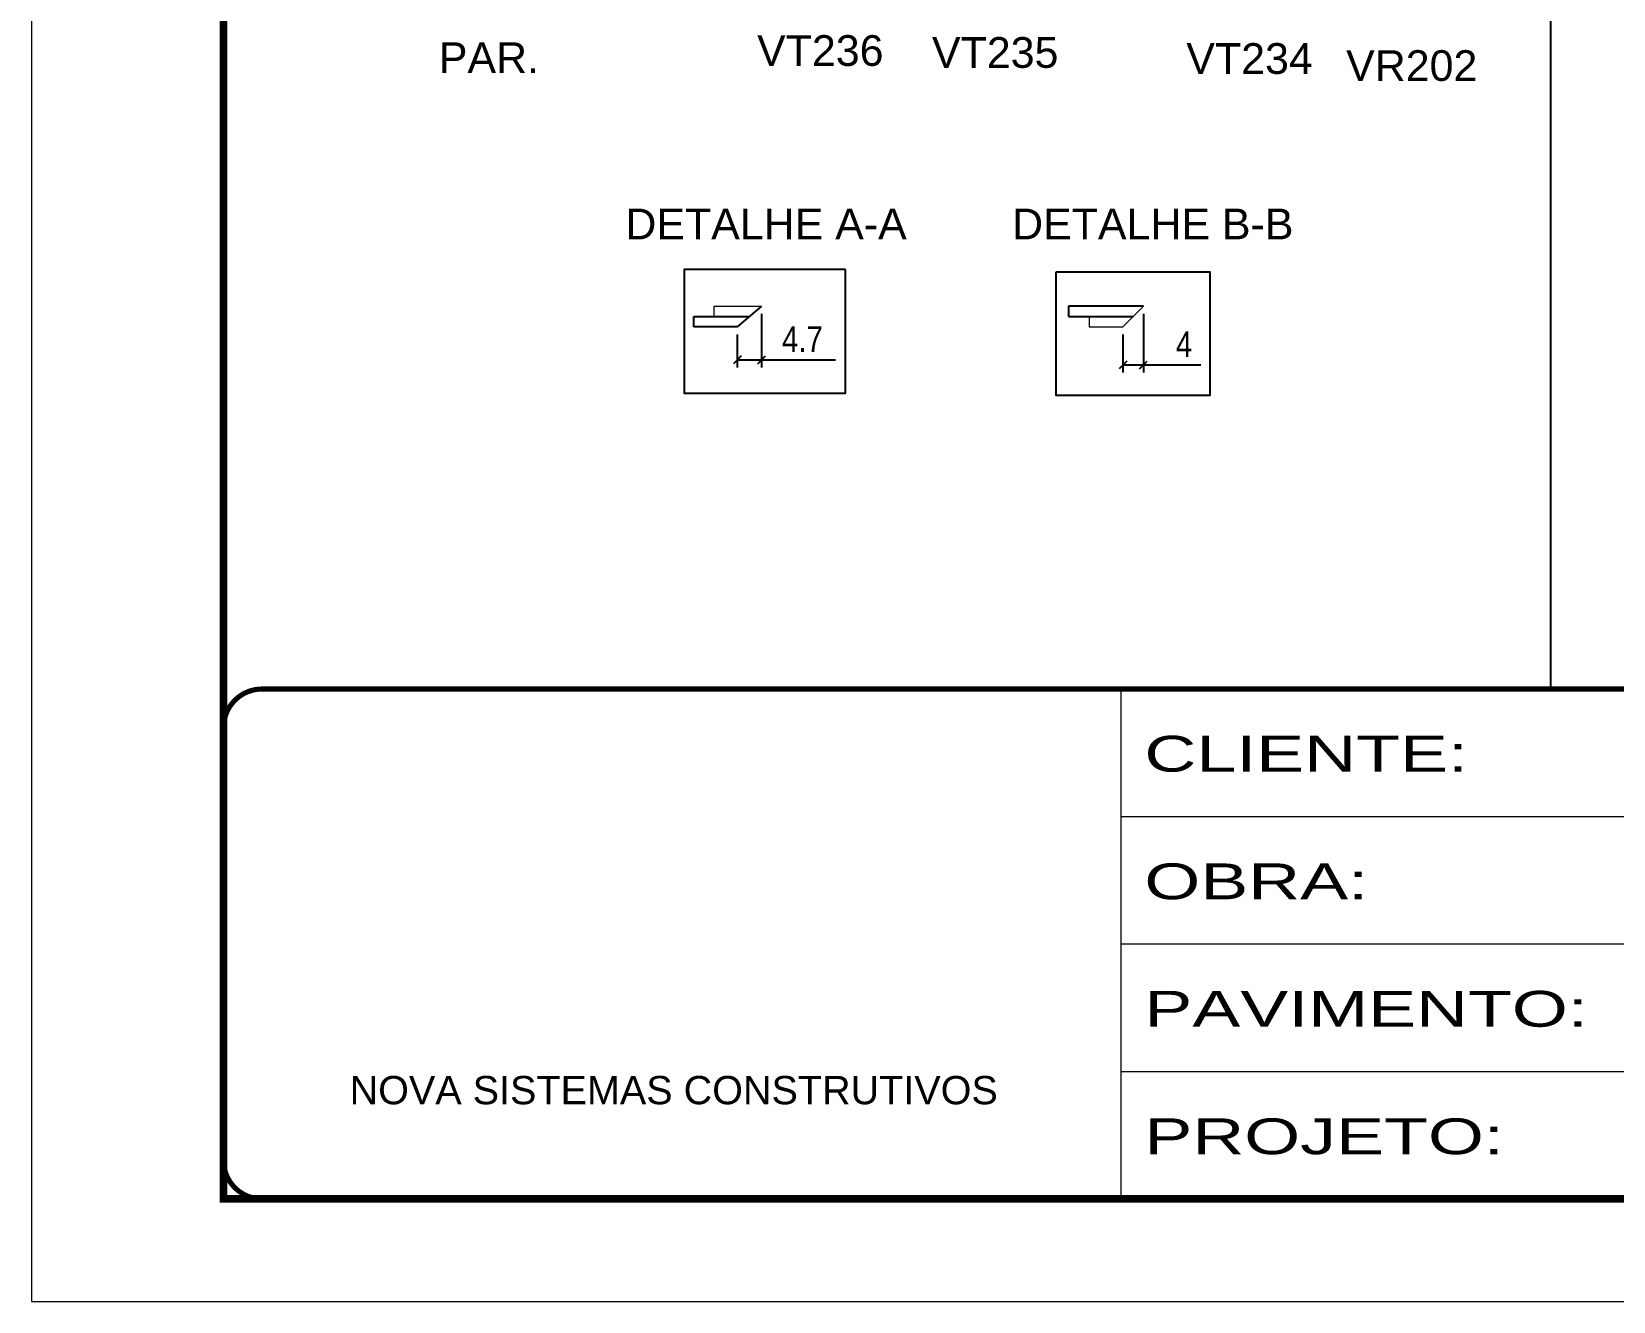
# Model space of a CAD drawing. Extents: x 137137 to 143418, y 10464 to 34486.
# Drawn here: x 140321 to 140939, y 27693 to 28189 of the extents above; entities that cross this region are included whole.
import ezdxf

# ---------------------------------------------------------------- set-up
doc = ezdxf.new("R2010")
doc.units = 0
doc.linetypes.add('CONTINUO', pattern=[0])
doc.linetypes.add('DASHED', pattern=[0.75, 0.5, -0.25])
for name, color, linetype in [('5', 5, 'Continuous'), ('COTA', 241, 'Continuous'), ('Painéis', 200, 'Continuous')]:
    doc.layers.add(name, color=color, linetype=linetype)
for name, color, linetype, lineweight in [('Folhas', 255, 'Continuous', 9), ('Sarr 2.2x7', 40, 'Continuous', 9), ('SARRAFO DE PRESSAO', 251, 'DASHED', 9)]:
    doc.layers.add(name, color=color, linetype=linetype, lineweight=lineweight)
doc.styles.add('ARIAL', font='arial.ttf')
doc.styles.add('COTA TECNICA', font='techl___.ttf', dxfattribs={"height": 10})
doc.styles.get("Standard").update_dxf_attribs({"font": 'arial.ttf'})
doc.styles.add('Tecnologia', font='')
doc.styles.get('Tecnologia').set_extended_font_data('Forgotten Futurist')
doc.dimstyles.new('PAINEL', dxfattribs={"dimtxt": 10, "dimasz": 3, "dimexe": 3, "dimexo": 3, "dimgap": 3, "dimtad": 1, "dimdec": 1, "dimzin": 12, "dimdsep": 46, "dimtxsty": 'COTA TECNICA', "dimblk1": 'OBLIQUE', "dimblk2": 'OBLIQUE', "dimsah": 1, "dimcen": 0.9, "dimclrd": 4, "dimclre": 4, "dimclrt": 240, "dimadec": 1, "dimazin": 3, "dimtfac": 1, "dimtdec": 1, "dimtmove": 0, "dimatfit": 3, "dimfxl": 1, "dimtolj": 1, "dimtzin": 12, "dimarcsym": 0})

# ---------------------------------------------------------------- blocks, each defined once
blk = doc.blocks.new('9999999999')
at = {"color": 30, "linetype": 'CONTINUO'}
for p, q in [((98564.56, 34230.21), (98564.56, 34429.45)), ((98564.56, 34379.64), (99583.98, 34379.64)), ((98564.56, 34329.83), (99487.98, 34329.83)), ((98564.56, 34280.02), (99487.98, 34280.02))]:
    blk.add_line(p, q, dxfattribs=at)
at = {"color": 30, "linetype": 'CONTINUO', "const_width": 2}
blk.add_lwpolyline([(99583.98, 34230.21), (99583.98, 34414.45, 0.414214), (99568.98, 34429.45), (98228.98, 34429.45, 0.414214), (98213.98, 34414.45), (98213.98, 34245.21, 0.414214), (98228.98, 34230.21), (99583.98, 34230.21)], format="xyb", dxfattribs=at)
at = {"layer": 'Folhas'}
blk.add_lwpolyline([(98138.98, 34190.21), (99623.98, 34190.21), (99623.98, 35240.21), (98138.98, 35240.21)], close=True, dxfattribs=at)
at = {"layer": 'Folhas', "color": 30, "const_width": 3}
blk.add_lwpolyline([(98213.98, 34230.21), (99583.98, 34230.21), (99583.98, 35200.21), (98213.98, 35200.21)], close=True, dxfattribs=at)
at = {"color": 7, "linetype": 'Continuous', "ltscale": 5, "style": 'ARIAL'}
blk.add_text('NOVA SISTEMAS CONSTRUTIVOS', height=11.0592, dxfattribs=at).set_placement((98263.19, 34267.21))
at = {"layer": 'Folhas', "color": 7, "style": 'Tecnologia', "width": 1.5}
for s, p in [('CLIENTE:', (98573.65, 34397.17)), ('OBRA:', (98573.65, 34347.31)), ('PAVIMENTO:', (98573.65, 34297.5)), ('PROJETO:', (98573.65, 34247.69))]:
    blk.add_text(s, height=14, dxfattribs=at).set_placement(p)
blk = doc.blocks.new('_Oblique')
at = {"color": 0, "linetype": 'ByBlock', "lineweight": -2}
blk.add_line((-0.5, -0.5), (0.5, 0.5), dxfattribs=at)
blk = doc.blocks.new('*D5959')
at = {"layer": 'COTA', "color": 4, "linetype": 'ByBlock', "lineweight": -2, "transparency": 16777216}
for p, q in [((140605.92, 28078.67), (140605.92, 28057.76)), ((140596.43, 28070.67), (140596.43, 28057.76)), ((140596.43, 28060.76), (140605.92, 28060.76)), ((140605.92, 28060.76), (140634.83, 28060.76))]:
    blk.add_line(p, q, dxfattribs=at)
at = {"layer": 'Defpoints', "color": 0, "linetype": 'ByBlock', "transparency": 16777216}
for p in [(140605.92, 28081.67), (140596.43, 28073.67), (140605.92, 28060.76)]:
    blk.add_point(p, dxfattribs=at)
at = {"layer": 'COTA', "color": 4, "linetype": 'ByBlock', "lineweight": -2, "transparency": 16777216, "xscale": 3, "yscale": 3, "zscale": 3, "rotation": 180}
blk.add_blockref('_Oblique', (140596.43, 28060.76), dxfattribs=at)
at = {"layer": 'COTA', "color": 4, "linetype": 'ByBlock', "lineweight": -2, "transparency": 16777216, "xscale": 3, "yscale": 3, "zscale": 3}
blk.add_blockref('_Oblique', (140605.92, 28060.76), dxfattribs=at)
at = {"layer": 'COTA', "color": 240, "linetype": 'ByBlock', "transparency": 16777216, "insert": (140621.88, 28068.83), "char_height": 10, "attachment_point": 5, "style": 'COTA TECNICA'}
blk.add_mtext('\\A1;4.7', dxfattribs=at)
blk = doc.blocks.new('*D5924')
at = {"layer": 'COTA', "color": 4, "linetype": 'ByBlock', "lineweight": -2, "transparency": 16777216}
for p, q in [((140755.05, 28078.69), (140755.05, 28055.78)), ((140747.06, 28070.69), (140747.06, 28055.78)), ((140747.06, 28058.78), (140755.05, 28058.78)), ((140755.05, 28058.78), (140777.56, 28058.78))]:
    blk.add_line(p, q, dxfattribs=at)
at = {"layer": 'Defpoints', "color": 0, "linetype": 'ByBlock', "transparency": 16777216}
for p in [(140755.05, 28081.69), (140747.06, 28073.69), (140747.06, 28058.78)]:
    blk.add_point(p, dxfattribs=at)
at = {"layer": 'COTA', "color": 4, "linetype": 'ByBlock', "lineweight": -2, "transparency": 16777216, "xscale": 3, "yscale": 3, "zscale": 3, "rotation": 180}
blk.add_blockref('_Oblique', (140747.06, 28058.78), dxfattribs=at)
at = {"layer": 'COTA', "color": 4, "linetype": 'ByBlock', "lineweight": -2, "transparency": 16777216, "xscale": 3, "yscale": 3, "zscale": 3}
blk.add_blockref('_Oblique', (140755.05, 28058.78), dxfattribs=at)
at = {"layer": 'COTA', "color": 240, "linetype": 'ByBlock', "transparency": 16777216, "insert": (140770.94, 28066.86), "char_height": 10, "attachment_point": 5, "style": 'COTA TECNICA'}
blk.add_mtext('\\A1;4', dxfattribs=at)

msp = doc.modelspace()

# ---------------------------------------------------------------- linework, layer by layer
at = {"linetype": 'ByBlock'}
for points in [[(140638.65, 28096.07), (140575.72, 28096.07), (140575.72, 28047.74), (140638.65, 28047.74)], [(140720.99, 28095.15), (140780.97, 28095.15), (140780.97, 28046.81), (140720.99, 28046.81)]]:
    msp.add_lwpolyline(points, close=True, dxfattribs=at)
at = {"layer": 'COTA', "linetype": 'ByBlock'}
msp.add_line((140914.08, 28702.9), (140914.08, 27932.14), dxfattribs=at)
at = {"layer": 'Painéis', "linetype": 'ByBlock'}
for p, q in [((140579.43, 28073.67), (140579.43, 28077.67)), ((140579.43, 28077.67), (140601.17, 28077.67)), ((140605.92, 28081.67), (140596.43, 28073.67)), ((140755.05, 28081.69), (140725.85, 28081.69)), ((140725.85, 28081.69), (140725.85, 28077.69)), ((140725.85, 28077.69), (140751.02, 28077.66)), ((140596.43, 28073.67), (140579.43, 28073.67))]:
    msp.add_line(p, q, dxfattribs=at)
at = {"layer": 'Sarr 2.2x7'}
for p, q in [((140587.43, 28077.67), (140587.43, 28081.67)), ((140587.43, 28081.67), (140605.92, 28081.67)), ((140601.17, 28077.67), (140587.43, 28077.67)), ((140751.02, 28077.66), (140733.85, 28077.69)), ((140733.85, 28077.69), (140733.85, 28073.69)), ((140747.06, 28073.69), (140755.05, 28081.69)), ((140733.85, 28073.69), (140747.06, 28073.69))]:
    msp.add_line(p, q, dxfattribs=at)

# ---------------------------------------------------------------- block references
at = {"layer": 'SARRAFO DE PRESSAO', "color": 6, "linetype": 'ByBlock'}
msp.add_blockref('9999999999', (42181.81, -6497.3), dxfattribs=at)

# ---------------------------------------------------------------- texts
at = {"layer": '5', "linetype": 'Continuous'}
for s, rotation, p in [('VT236', 0.00004, (140604.17, 28175.6)), ('VT235', 0.00004, (140672.49, 28174.84)), ('PAR.', 359.99996, (140479.86, 28172.82)), ('VT234', 0.00004, (140771.84, 28172.48)), ('VR202', 0.00004, (140834.26, 28169.72))]:
    msp.add_text(s, height=12, rotation=rotation, dxfattribs=at).set_placement(p)
at = {"layer": '5', "color": 7, "linetype": 'Continuous'}
for s, p in [('DETALHE A-A', (140552.71, 28107.84)), ('DETALHE B-B', (140703.79, 28107.84))]:
    msp.add_text(s, height=12, rotation=359.99996, dxfattribs=at).set_placement(p)

# ---------------------------------------------------------------- dimensions: what is measured, and where the dimension line sits
at = {"layer": 'COTA', "linetype": 'ByBlock'}
dim = msp.add_linear_dim(base=(140605.92, 28060.76), p1=(140596.43, 28073.67), p2=(140605.92, 28081.67), angle=180, dimstyle='PAINEL', override={"dimlfac": 0.5}, dxfattribs=at)
dim.commit()
dim.dimension.update_dxf_attribs({"geometry": '*D5959', "text_midpoint": (140621.88, 28068.83)})
dim = msp.add_linear_dim(base=(140747.06, 28058.78), p1=(140755.05, 28081.69), p2=(140747.06, 28073.69), angle=180, dimstyle='PAINEL', override={"dimlfac": 0.5}, dxfattribs=at)
dim.commit()
dim.dimension.update_dxf_attribs({"geometry": '*D5924', "text_midpoint": (140770.94, 28058.78), "dimtype": 160})

doc.saveas('drawing.dxf')
